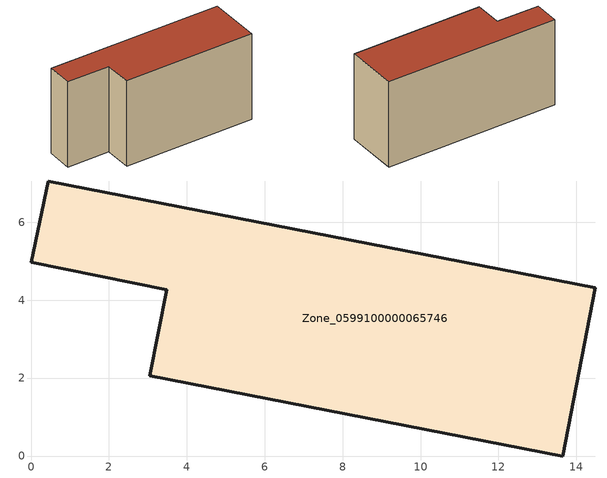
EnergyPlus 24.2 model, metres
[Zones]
Zone_0599100000065746
 floor ground (C_G): 14.49,4.32 13.65,0 3.05,2.06 3.48,4.27 0,4.98 0.44,7.06 z0
 wall outside (C_F): 13.65,0 14.49,4.32 0.44,7.06 0,4.98 3.48,4.27 3.05,2.06 13.65,0 z0:7.26
 roof outside (C_R): 3.05,2.06 13.65,0 14.49,4.32 0.44,7.06 0,4.98 3.48,4.27 z7.26
[BUILDING]
Pand.0599100000065746: North Axis=0; Terrain=City; Loads Convergence Tolerance Value=0.04; Temperature Convergence Tolerance Value=0.4; Solar Distribution=FullExterior; Maximum Number of Warmup Days=25; Minimum Number of Warmup Days=1
[Site:Location]
Rotterdam.The.Hague.AP_ZH_NLD Design_Conditions: Latitude=51.96; Longitude=4.45; Time Zone=1; Elevation=-4.5
[SITE:GROUNDTEMPERATURE:BUILDINGSURFACE]
18, 18, 18, 18, 18, 18, 18, 18, 18, 18, 18, 18
[MATERIAL] Thermal Absorptance=0.9; Solar Absorptance=0.7; Visible Absorptance=0.7
Name | Roughness | Thickness | Conductivity | Density | Specific Heat
G.TI.1946 | MediumSmooth | 0.15 | 1 | 540 | 1210
F.TI.1946 | Rough | 0.3 | 0.857143 | 1920 | 840
R.TI.1946 | MediumRough | 0.2 | 0.1 | 1500 | 1000
[CONSTRUCTION]
C_G: G.TI.1946
C_F: F.TI.1946
C_R: R.TI.1946
[ZONE]
Zone_0599100000065746: Type=1; Multiplier=1; Ceiling Height=Autocalculate; Volume=Autocalculate; Floor Area=autocalculate; Part of Total Floor Area=Yes
[ZONEINFILTRATION:DESIGNFLOWRATE]
Infil_Zone_0599100000065746: Zone or ZoneList or Space or SpaceList=Zone_0599100000065746; Schedule=AlwaysOn; Design Flow Rate Calculation Method=Flow/Area; Flow Rate per Floor Area=0.003; Constant Term Coefficient=1; Temperature Term Coefficient=0; Velocity Term Coefficient=0; Velocity Squared Term Coefficient=0
[HVACTEMPLATE:ZONE:IDEALLOADSAIRSYSTEM]
Zone_0599100000065746: Maximum Heating Supply Air Temperature=50; Minimum Cooling Supply Air Temperature=13; Maximum Heating Supply Air Humidity Ratio=0.0156; Minimum Cooling Supply Air Humidity Ratio=0.0077; Heating Limit=NoLimit; Cooling Limit=NoLimit; Dehumidification Control Type=ConstantSensibleHeatRatio; Cooling Sensible Heat Ratio=0.7; Dehumidification Setpoint=60; Humidification Control Type=None; Humidification Setpoint=30; Outdoor Air Method=None; Outdoor Air Flow Rate per Person=0.00944; Outdoor Air Flow Rate per Zone Floor Area=0; Outdoor Air Flow Rate per Zone=0; Demand Controlled Ventilation Type=None; Outdoor Air Economizer Type=NoEconomizer; Heat Recovery Type=None; Sensible Heat Recovery Effectiveness=0.7; Latent Heat Recovery Effectiveness=0.65
[ZONECONTROL:THERMOSTAT]
ThermostatControl_Zone_0599100000065746: Zone or ZoneList=Zone_0599100000065746; Control Type Schedule=DualSetpointControlType; Control 1=Thermostat_Zone_0599100000065746; Temperature Difference Between Cutout And Setpoint=0
[THERMOSTATSETPOINT:DUALSETPOINT]
Thermostat_Zone_0599100000065746: Heating Setpoint Temperature Schedule=HeatingSetpoint_Zone_0599100000065746; Cooling Setpoint Temperature Schedule=CoolingSetpoint_Zone_0599100000065746
[SCHEDULE:COMPACT]
HeatingSetpoint_Zone_0599100000065746: Through: 12/31, For: AllDays, Until: 24:00, 21
CoolingSetpoint_Zone_0599100000065746: Through: 12/31, For: AllDays, Until: 24:00, 24
DualSetpointControlType: Through: 12/31, For: AllDays, Until: 24:00, 4
AlwaysOn: Through: 12/31, For: AllDays, Until: 24:00, 1
